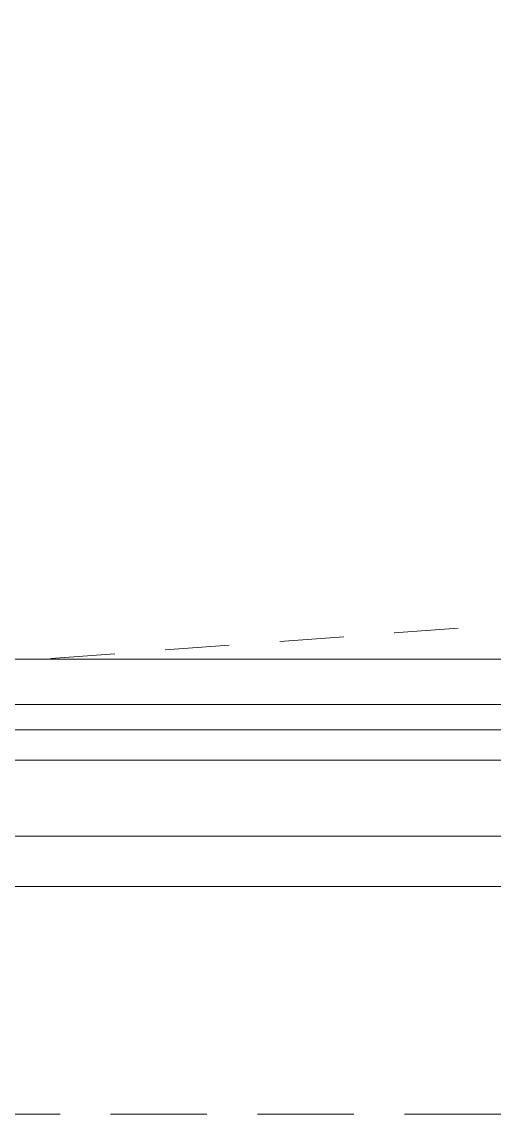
# Model space of a CAD drawing. Header units: metres. Extents: x -183 to 1639, y -350 to 198.
# Drawn here: x 772.657 to 773.591, y -233.588 to -231.428 of the extents above; entities that cross this region are included whole.
import ezdxf

# ---------------------------------------------------------------- set-up
doc = ezdxf.new("R2010")
doc.units = ezdxf.units.M
doc.header["$MEASUREMENT"] = 0
doc.linetypes.add('DASHED', pattern=[19.05, 12.7, -6.35])
doc.linetypes.add('ČÁRKOVANÁ', pattern=[19.05, 12.7, -6.35])
for name, color, linetype in [('okna', 4, 'Continuous'), ('teren', 1, 'Continuous'), ('ZDIVO', 1, 'Continuous')]:
    doc.layers.add(name, color=color, linetype=linetype)
doc.linetypes.add('BATTING', pattern='A,0.00254,-2.54,[134,ltypeshp.shx,S=2.54,R=0,X=-2.54,Y=0],-5.08,[134,ltypeshp.shx,S=2.54,R=180,X=2.54,Y=0],-2.54', length=10.16254)

msp = doc.modelspace()

# ---------------------------------------------------------------- linework, layer by layer
at = {"layer": 'okna', "linetype": 'Continuous', "lineweight": 0}
for p, q in [((770.9895, -232.7775), (779.6895, -232.7775)), ((770.5995, -232.8875), (776.9895, -232.8875)), ((771.0895, -233.0375), (776.8895, -233.0375)), ((771.0895, -233.1375), (776.8895, -233.1375))]:
    msp.add_line(p, q, dxfattribs=at)
at = {"layer": 'okna', "linetype": 'BATTING', "lineweight": 0, "ltscale": 0.005}
msp.add_line((770.9895, -232.8275), (779.6895, -232.8275), dxfattribs=at)
at = {"layer": 'okna', "linetype": 'DASHED', "lineweight": 0, "ltscale": 0.015}
msp.add_line((771.0895, -233.5875), (776.8895, -233.5875), dxfattribs=at)
at = {"layer": 'teren', "linetype": 'ČÁRKOVANÁ', "lineweight": 0, "ltscale": 0.01, "flags": 128}
msp.add_lwpolyline([(792.5495, -231.4275), (779.6895, -232.1675), (768.2245, -233.0205)], dxfattribs=at)
at = {"layer": 'ZDIVO', "linetype": 'Continuous', "lineweight": 0}
msp.add_line((770.9895, -232.6875), (777.2395, -232.6875), dxfattribs=at)

doc.saveas('drawing.dxf')
